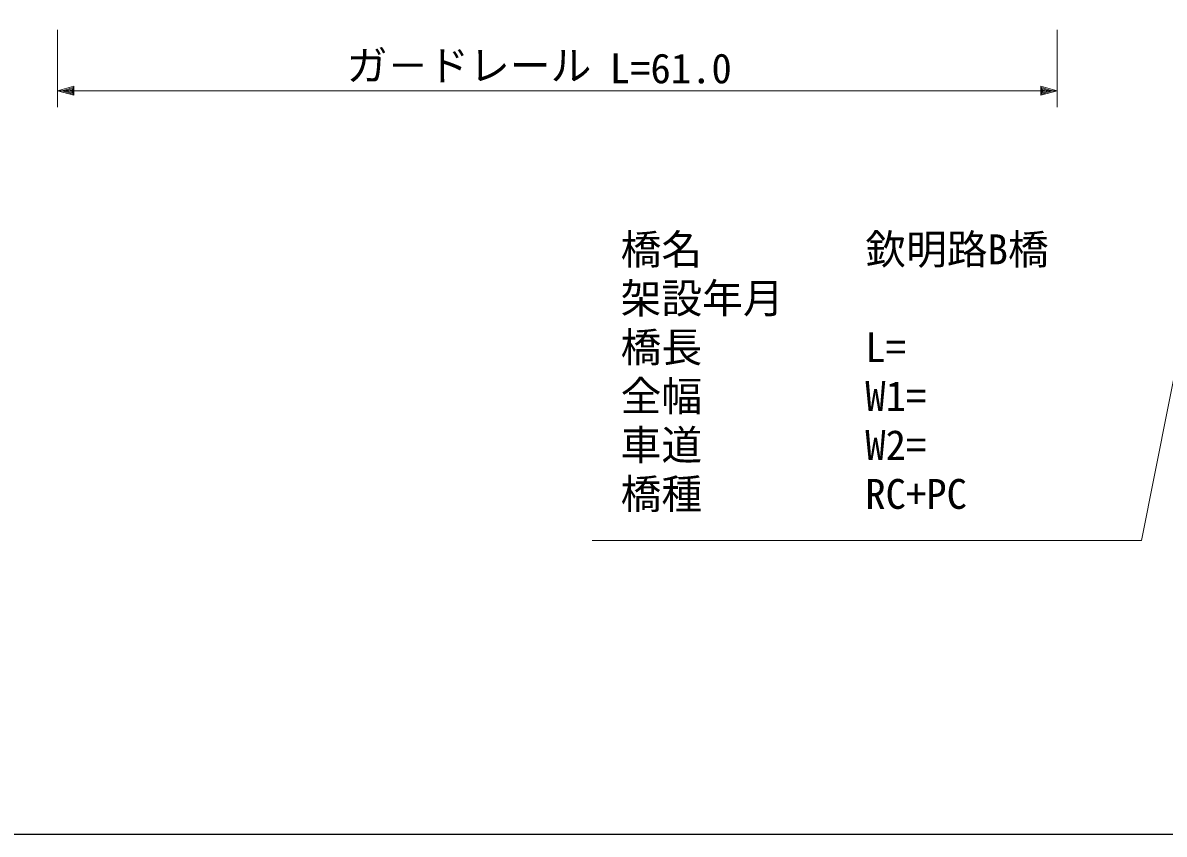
# Model space of a CAD drawing. Units: millimetres, scale not verified. Extents: x 40000 to 680000, y 20000 to 380000.
# Drawn here: x 392862 to 462845, y 205000 to 254769 of the extents above; entities that cross this region are included whole.
import ezdxf
from ezdxf.enums import TextEntityAlignment as Align

# ---------------------------------------------------------------- set-up
doc = ezdxf.new("R2010")
doc.units = ezdxf.units.MM
doc.header["$LTSCALE"] = 1000
for name, color, linetype, lineweight in [('M-STR-HTXT', 7, 'Continuous', 13), ('S-STR-HTXT', 7, 'Continuous', 13), ('S-TTL-BAND', 7, 'Continuous', 25)]:
    doc.layers.add(name, color=color, linetype=linetype, lineweight=lineweight)
doc.styles.add('ＭＳ ゴシック', font='')
doc.styles.get('ＭＳ ゴシック').set_extended_font_data('MS Gothic')

msp = doc.modelspace()

# ---------------------------------------------------------------- linework, layer by layer
at = {"layer": 'M-STR-HTXT'}
msp.add_lwpolyline([(468921, 260541), (461445, 223007), (427770, 223007)], dxfattribs=at)
at = {"layer": 'S-STR-HTXT'}
for p, q in [((394990, 254343), (394990, 249605)), ((456284, 249605), (456284, 254343)), ((394990, 250600), (395990, 250879)), ((395990, 250321), (394990, 250600)), ((394990, 250600), (456284, 250600)), ((395270, 250600), (395950, 250799)), ((395950, 250401), (395270, 250600)), ((395430, 250600), (395910, 250719)), ((395910, 250481), (395430, 250600)), ((395670, 250600), (395870, 250640)), ((395870, 250560), (395670, 250600)), ((395870, 250640), (395870, 250560)), ((395910, 250719), (395910, 250481)), ((395950, 250799), (395950, 250401)), ((395990, 250879), (395990, 250321)), ((455284, 250321), (455284, 250879)), ((455284, 250879), (456284, 250600)), ((456284, 250600), (455284, 250321)), ((455324, 250401), (455324, 250799)), ((455324, 250799), (456004, 250600)), ((456004, 250600), (455324, 250401)), ((455364, 250481), (455364, 250719)), ((455364, 250719), (455844, 250600)), ((455844, 250600), (455364, 250481)), ((455404, 250560), (455404, 250640)), ((455404, 250640), (455604, 250600)), ((455604, 250600), (455404, 250560))]:
    msp.add_line(p, q, dxfattribs=at)
at = {"layer": 'S-TTL-BAND'}
msp.add_line((40000, 205000), (579000, 205000), dxfattribs=at)

# ---------------------------------------------------------------- texts
at = {"layer": 'M-STR-HTXT', "style": 'ＭＳ ゴシック'}
for s, p in [('橋名\u3000\u3000\u3000\u3000欽明路B橋', (429516, 239406)), ('架設年月\u3000\u3000', (429516, 236406)), ('橋長\u3000\u3000\u3000\u3000L=', (429516, 233406)), ('全幅\u3000\u3000\u3000\u3000W1=', (429516, 230406)), ('車道\u3000\u3000\u3000\u3000W2=', (429516, 227406)), ('橋種\u3000\u3000\u3000\u3000RC+PC', (429516, 224406))]:
    msp.add_text(s, height=1833, dxfattribs=at).set_placement(p, align=Align.BOTTOM_LEFT)
at = {"layer": 'S-STR-HTXT', "style": 'ＭＳ ゴシック'}
for s, p in [('ガ－ドレール', (412722, 250684)), ('L=61.0', (428852, 250508))]:
    msp.add_text(s, height=1833, dxfattribs=at).set_placement(p, align=Align.BOTTOM_LEFT)

doc.saveas('drawing.dxf')
